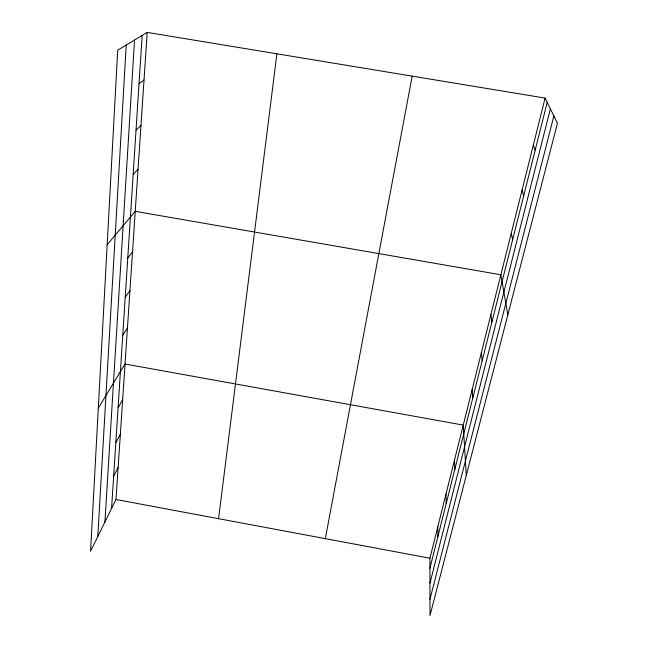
<?xml version="1.0" encoding="UTF-8"?>
<svg xmlns="http://www.w3.org/2000/svg" width="648" height="648" viewBox="0 0 648 648"><rect width="100%" height="100%" fill="white"/><g stroke="black" fill="none" stroke-linecap="round" stroke-linejoin="round"><path stroke-width="0.97" d="M97.791 536.52L126.222 45.068M104.927 521.996L134.525 40.055M111.561 508.494L142.155 35.446M147.193 32.4L117.709 50.212L90.558 551.229L115.984 499.495L147.193 32.4L545.09 98.083L557.442 123.266L429.98 615.6L429.932 558.212L545.09 98.083M218.587 518.684L276.899 53.808M325.32 538.65L412.177 76.14M429.94 568.183L547.204 102.384M429.956 583.151L550.395 108.896M429.964 599.262L553.87 115.984M113.659 476.142L118.13 467.443M115.822 442.592L120.35 434.217M118.074 407.778L122.65 399.759M98.318 408.094L125.04 364.006L463.247 425.096L466.276 475.397M122.772 335.194L127.445 327.977M125.218 297.343L129.948 290.579M127.761 258.001L132.54 251.732M107.171 244.685L135.238 211.337L500.872 274.768L507.83 314.904M133.164 174.466L138.048 169.314M136.04 130.07L140.972 125.558M139.037 83.77L144.018 79.963M115.984 499.495L429.932 558.212M533.328 145.095L535.175 150.133M522.053 190.131L523.673 195.85M511.248 233.321L512.641 239.655M490.909 314.58L491.921 321.983M481.334 352.844L482.169 360.717M472.117 389.659L472.789 397.961M454.45 460.258L454.831 469.314M445.97 494.116L446.221 503.512M437.805 526.743L437.927 536.439"/></g></svg>
